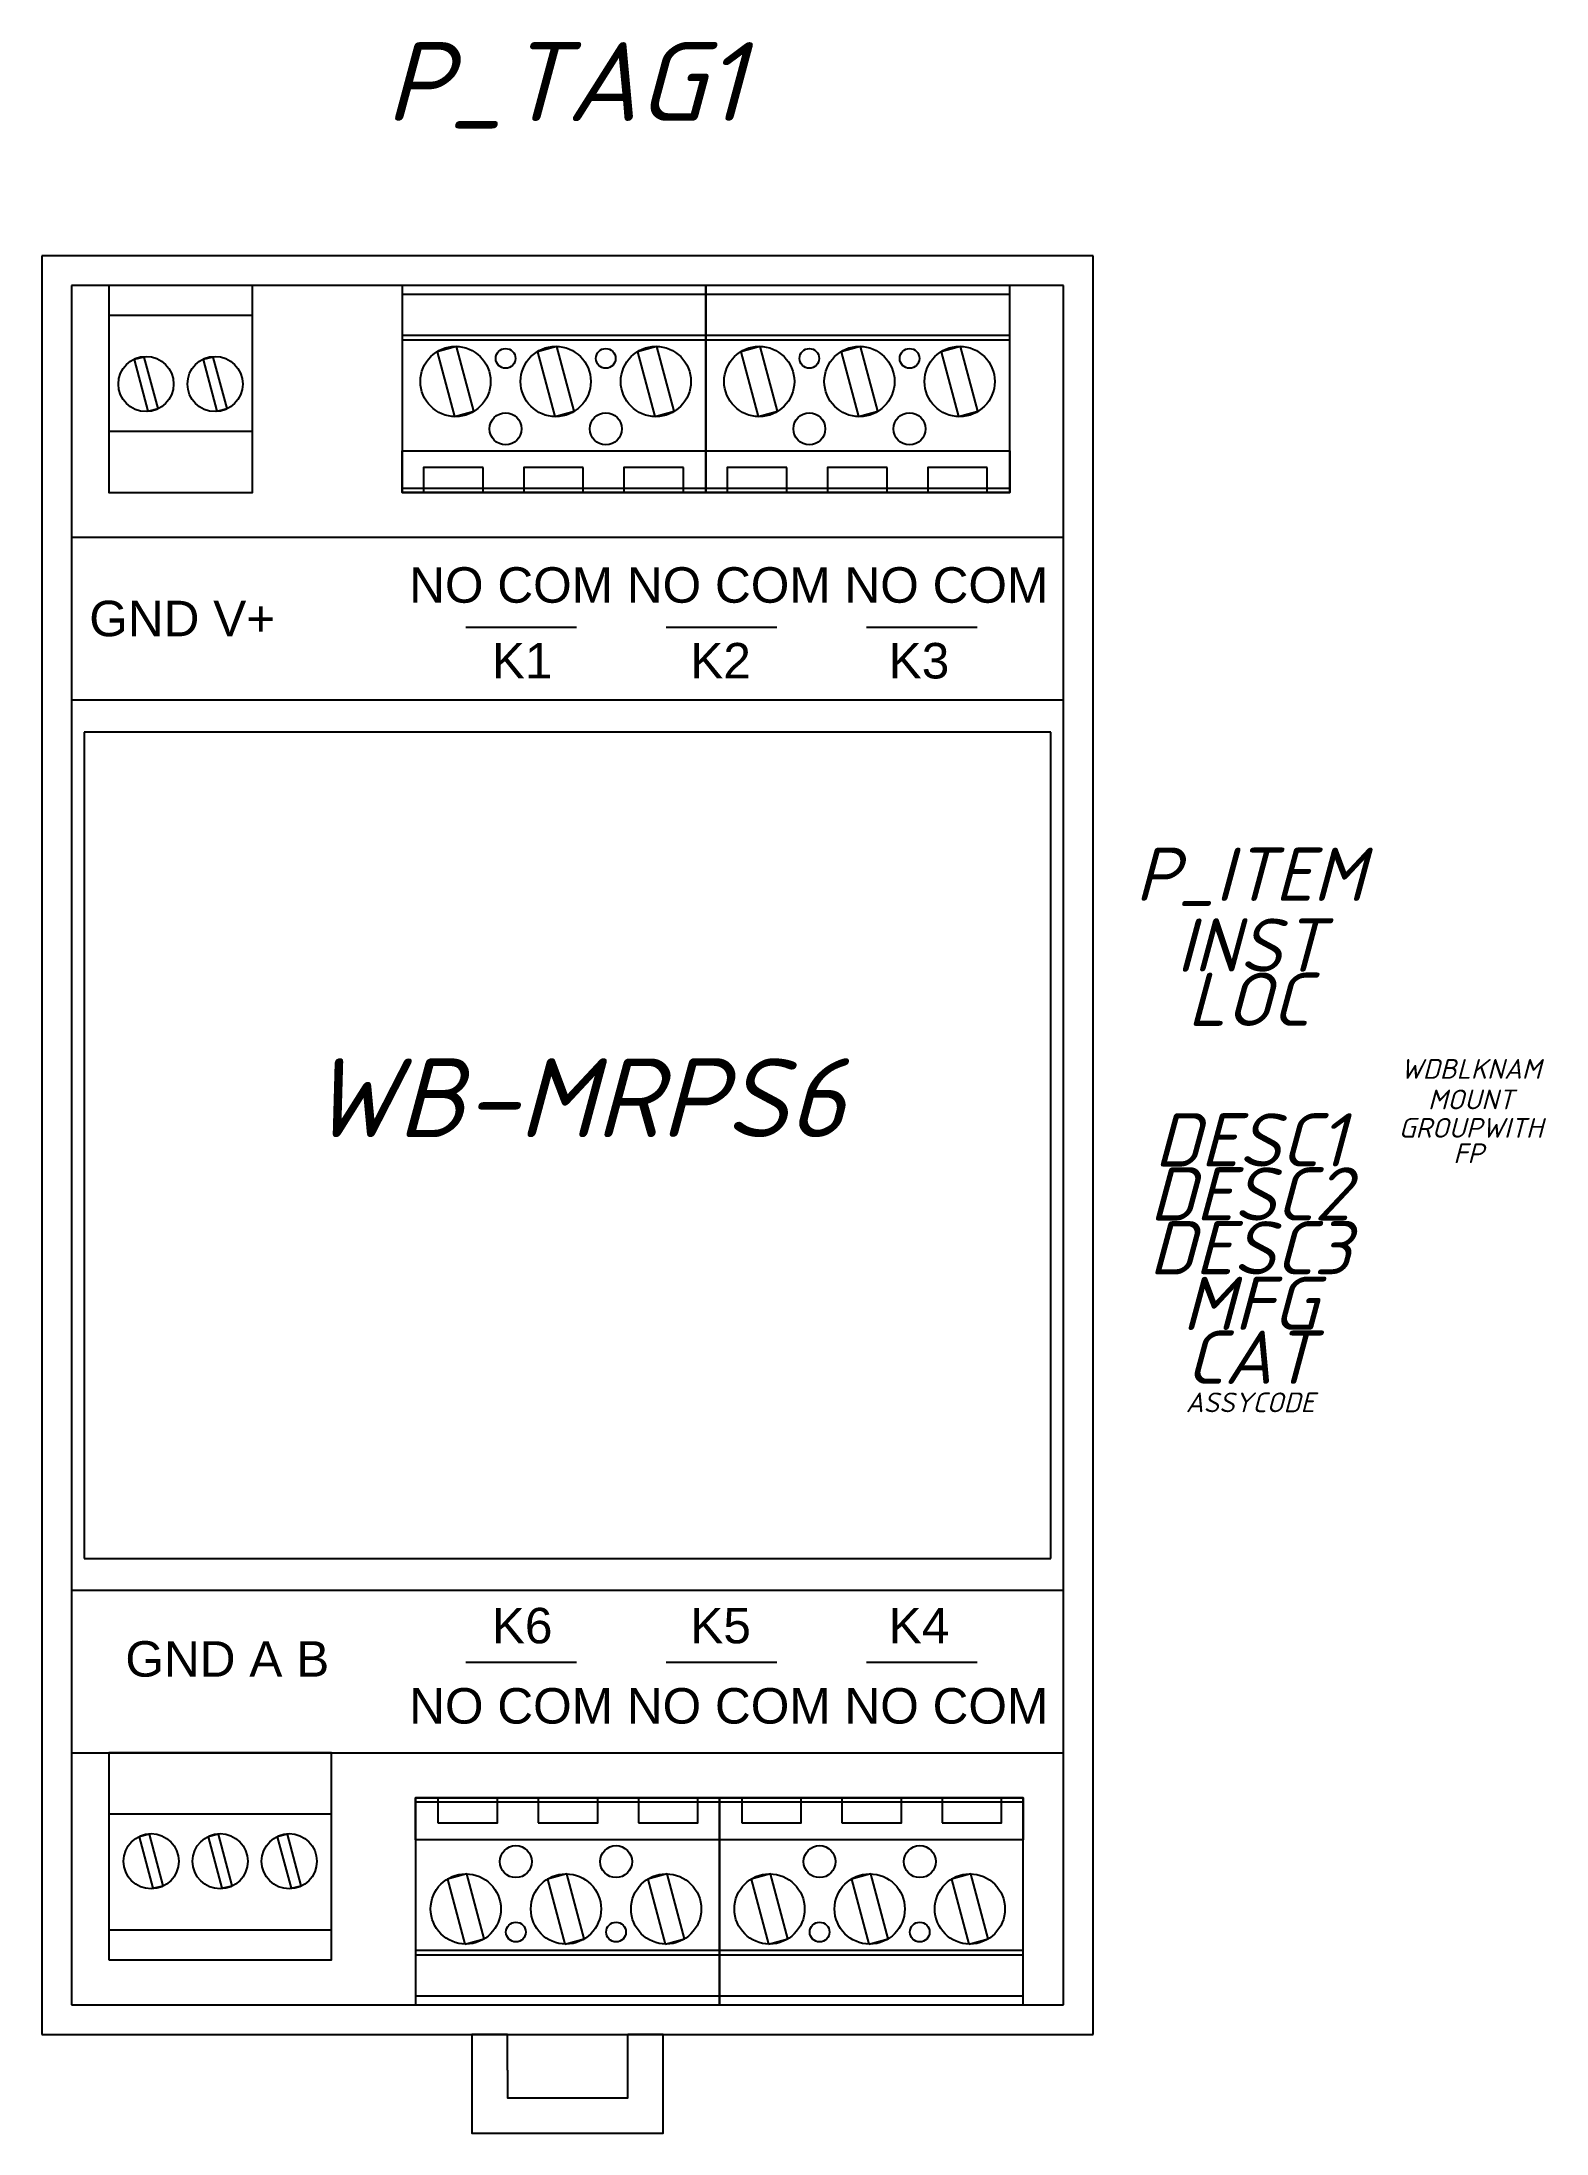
# Model space of a CAD drawing. Header units: millimetres. Extents: x 0 to 76, y -28 to 79.
import ezdxf
from ezdxf.enums import TextEntityAlignment as Align

# ---------------------------------------------------------------- set-up
doc = ezdxf.new("R2010")
doc.units = ezdxf.units.MM
doc.header["$LTSCALE"] = 6
doc.layers.add('Винты', color=8, linetype='Continuous')
doc.layers.add('Клеммники', color=125, linetype='Continuous')
doc.styles.add('WD_IEC', font='isocpeui.ttf', dxfattribs={"height": 2.5})
doc.styles.add('Подписи к клеммникам', font='arial.ttf', dxfattribs={"height": 1.8})

# ---------------------------------------------------------------- blocks, each defined once
blk = doc.blocks.new('*U10')
at = {"layer": 'Винты'}
blk.add_lwpolyline([(0.09, -1.37), (0.61, -1.24), (-0.09, 1.37), (-0.61, 1.24)], close=True, dxfattribs=at)
blk.add_circle((0, 0), 1.4, dxfattribs=at)
blk = doc.blocks.new('*U11')
at = {"layer": 'Клеммники', "color": 0, "linetype": 'ByBlock', "lineweight": -2, "transparency": 16777216}
for p in [(0, 0), (3.5, 0), (7, 0)]:
    blk.add_blockref('*U10', p, dxfattribs=at)
blk = doc.blocks.new('*U0')
at = {"layer": 'Винты'}
blk.add_lwpolyline([(-0.05, -1.78), (0.93, -1.51), (0.05, 1.78), (-0.93, 1.51)], close=True, dxfattribs=at)
blk.add_circle((0, 0), 1.78, dxfattribs=at)
blk = doc.blocks.new('*U1')
at = {"layer": 'Винты', "color": 0, "linetype": 'ByBlock', "lineweight": -2, "transparency": 16777216}
for p in [(0, 0), (5.08, 0), (10.16, 0)]:
    blk.add_blockref('*U0', p, dxfattribs=at)
blk = doc.blocks.new('*U2')
at = {"layer": 'Клеммники'}
blk.add_circle((0, 0), 0.81, dxfattribs=at)
blk = doc.blocks.new('*U3')
at = {"layer": 'Клеммники', "color": 0, "linetype": 'ByBlock', "lineweight": -2, "transparency": 16777216}
for p in [(0, 0), (5.08, 0)]:
    blk.add_blockref('*U2', p, dxfattribs=at)
blk = doc.blocks.new('*U4')
at = {"layer": 'Клеммники'}
blk.add_circle((0, 0), 0.5, dxfattribs=at)
blk = doc.blocks.new('*U5')
at = {"layer": 'Клеммники', "color": 0, "linetype": 'ByBlock', "lineweight": -2, "transparency": 16777216}
for p in [(0, 0), (5.08, 0)]:
    blk.add_blockref('*U4', p, dxfattribs=at)
blk = doc.blocks.new('*U6')
at = {"layer": 'Клеммники'}
blk.add_lwpolyline([(-1.51, -0.63), (1.51, -0.63), (1.51, 0.63), (-1.51, 0.63)], close=True, dxfattribs=at)
blk = doc.blocks.new('*U7')
at = {"layer": 'Клеммники', "color": 0, "linetype": 'ByBlock', "lineweight": -2, "transparency": 16777216}
for p in [(0, 0), (5.08, 0), (10.16, 0)]:
    blk.add_blockref('*U6', p, dxfattribs=at)
blk = doc.blocks.new('*U8')
at = {"layer": 'Винты'}
blk.add_lwpolyline([(0.09, -1.37), (0.61, -1.24), (-0.09, 1.37), (-0.61, 1.24)], close=True, dxfattribs=at)
blk.add_circle((0, 0), 1.4, dxfattribs=at)
blk = doc.blocks.new('*U9')
at = {"layer": 'Клеммники', "color": 0, "linetype": 'ByBlock', "lineweight": -2, "transparency": 16777216}
for p in [(0, 0), (3.5, 0)]:
    blk.add_blockref('*U8', p, dxfattribs=at)

msp = doc.modelspace()

# ---------------------------------------------------------------- linework, layer by layer
for p, q in [((53.4, 67.67), (0.1, 67.67)), ((0.1, 67.67), (0.1, -22.53)), ((53.4, -22.53), (53.4, 67.67)), ((51.9, 66.17), (1.6, 66.17)), ((1.6, 66.17), (1.6, -21.03)), ((51.9, -21.03), (51.9, 66.17)), ((51.9, 53.38), (1.6, 53.38)), ((53.4, -8.24), (53.4, 53.38)), ((21.59, 48.84), (27.21, 48.84)), ((31.75, 48.84), (37.37, 48.84)), ((41.9, 48.84), (47.52, 48.84)), ((51.9, 45.14), (1.6, 45.14)), ((51.25, 43.52), (2.25, 43.52)), ((2.25, 43.52), (2.25, 1.62)), ((51.25, 1.62), (51.25, 43.52)), ((2.25, 1.62), (51.25, 1.62)), ((1.6, 0), (51.9, 0)), ((53.4, 0), (53.4, 0)), ((21.59, -3.65), (27.21, -3.65)), ((31.75, -3.65), (37.37, -3.65)), ((41.9, -3.65), (47.52, -3.65)), ((1.6, -8.24), (51.9, -8.24)), ((1.6, -21.03), (51.9, -21.03)), ((0.1, -22.53), (53.4, -22.53)), ((23.7, -24.33), (23.7, -22.53)), ((29.8, -24.33), (29.8, -22.53))]:
    msp.add_line(p, q)
for points in [[(10.77, 66.17), (3.49, 66.17), (3.49, 55.67), (10.77, 55.67)], [(10.77, 66.17), (3.49, 66.17), (3.49, 64.67), (10.77, 64.67)], [(33.77, 66.17), (18.37, 66.17), (18.37, 65.72), (33.77, 65.72)], [(33.77, 66.17), (18.37, 66.17), (18.37, 63.65), (33.77, 63.65)], [(33.77, 66.17), (18.37, 66.17), (18.37, 63.41), (33.77, 63.41)], [(33.77, 66.17), (18.37, 66.17), (18.37, 55.67), (33.77, 55.67)], [(49.17, 66.17), (33.77, 66.17), (33.77, 65.72), (49.17, 65.72)], [(49.17, 66.17), (33.77, 66.17), (33.77, 63.65), (49.17, 63.65)], [(49.17, 66.17), (33.77, 66.17), (33.77, 63.41), (49.17, 63.41)], [(49.17, 66.17), (33.77, 66.17), (33.77, 55.67), (49.17, 55.67)], [(10.77, 58.77), (3.49, 58.77), (3.49, 55.67), (10.77, 55.67)], [(33.77, 55.67), (18.37, 55.67), (18.37, 57.79), (33.77, 57.79)], [(49.17, 55.67), (33.77, 55.67), (33.77, 57.79), (49.17, 57.79)], [(33.77, 55.67), (18.37, 55.67), (18.37, 55.89), (33.77, 55.89)], [(49.17, 55.67), (33.77, 55.67), (33.77, 55.89), (49.17, 55.89)], [(3.49, -18.74), (14.79, -18.74), (14.79, -8.24), (3.49, -8.24)], [(3.49, -11.34), (14.79, -11.34), (14.79, -8.24), (3.49, -8.24)], [(19.05, -10.53), (34.45, -10.53), (34.45, -12.65), (19.05, -12.65)], [(19.05, -21.03), (34.45, -21.03), (34.45, -10.53), (19.05, -10.53)], [(19.05, -10.53), (34.45, -10.53), (34.45, -10.75), (19.05, -10.75)], [(34.45, -10.53), (49.85, -10.53), (49.85, -12.65), (34.45, -12.65)], [(34.45, -21.03), (49.85, -21.03), (49.85, -10.53), (34.45, -10.53)], [(34.45, -10.53), (49.85, -10.53), (49.85, -10.75), (34.45, -10.75)], [(3.49, -18.74), (14.79, -18.74), (14.79, -17.24), (3.49, -17.24)], [(19.05, -21.03), (34.45, -21.03), (34.45, -18.27), (19.05, -18.27)], [(19.05, -21.03), (34.45, -21.03), (34.45, -18.51), (19.05, -18.51)], [(34.45, -21.03), (49.85, -21.03), (49.85, -18.27), (34.45, -18.27)], [(34.45, -21.03), (49.85, -21.03), (49.85, -18.51), (34.45, -18.51)], [(19.05, -21.03), (34.45, -21.03), (34.45, -20.58), (19.05, -20.58)], [(34.45, -21.03), (49.85, -21.03), (49.85, -20.58), (34.45, -20.58)]]:
    msp.add_lwpolyline(points, close=True)
for points in [[(0.1, 45.14), (0.1, 45.14), (0.1, 0)], [(23.7, -22.53), (21.9, -22.53), (21.9, -27.53), (31.6, -27.53), (31.6, -22.53), (29.8, -22.53)], [(23.7, -24.33), (23.7, -25.73), (29.8, -25.73), (29.8, -24.33)]]:
    msp.add_lwpolyline(points)

# ---------------------------------------------------------------- block references
at = {"rotation": 180}
for name, p in [('*U1', (31.23, 61.3)), ('*U5', (28.69, 62.47)), ('*U1', (46.63, 61.3)), ('*U5', (44.09, 62.47)), ('*U9', (8.88, 61.17)), ('*U3', (28.69, 58.9)), ('*U3', (44.09, 58.9)), ('*U7', (31.12, 56.3)), ('*U7', (46.52, 56.3))]:
    msp.add_blockref(name, p, dxfattribs=at)
for name, p in [('*U7', (21.69, -11.16)), ('*U7', (37.09, -11.16)), ('*U11', (5.64, -13.74)), ('*U3', (24.13, -13.76)), ('*U3', (39.53, -13.76)), ('*U1', (21.59, -16.16)), ('*U1', (36.99, -16.16)), ('*U5', (24.13, -17.33)), ('*U5', (39.53, -17.33))]:
    msp.add_blockref(name, p)

# ---------------------------------------------------------------- texts
at = {"style": 'Подписи к клеммникам'}
for s, p in [('NO COM NO COM NO COM', (18.72, 50.08)), ('GND V+', (2.5, 48.38)), ('      K1          K2          K3', (18.72, 46.24)), ('      K6          K5          K4', (18.72, -2.69)), ('GND A B', (4.33, -4.38)), ('NO COM NO COM NO COM', (18.72, -6.76))]:
    msp.add_text(s, height=1.8, dxfattribs=at).set_placement(p)
at = {"insert": (13.65, 26.98), "char_height": 4, "attachment_point": 1, "style": 'WD_IEC'}
msp.add_mtext_dynamic_manual_height_columns('WB-MRPS6', width=46.1154, gutter_width=12.5, heights=[0], dxfattribs=at)
at = {"style": 'WD_IEC'}
for tag, height, p in [('P_TAG1', 4, (26.61, 74.51)), ('DESC1', 2.7, (61.35, 21.49)), ('DESC2', 2.7, (61.35, 18.75)), ('DESC3', 2.7, (61.35, 16.02))]:
    msp.add_attdef(tag, text='', height=height, dxfattribs=at).set_placement(p, align=Align.CENTER)
for tag, text, height, flags, p in [('P_ITEM', '', 2.7, 1, (61.35, 34.96)), ('INST', '', 2.7, 1, (61.35, 31.37)), ('LOC', '', 2.7, 1, (61.28, 28.62)), ('WDBLKNAM', 'AM', 1, 1, (72.55, 25.94)), ('MOUNT', '', 1, 1, (72.55, 24.39)), ('GROUPWITH', '', 1, 1, (72.55, 22.95)), ('FP', '', 1, 1, (72.43, 21.66)), ('MFG', '', 2.7, 1, (61.35, 13.2)), ('CAT', '', 2.7, 1, (61.35, 10.47)), ('ASSYCODE', '', 1, 9, (61.36, 9.03))]:
    msp.add_attdef(tag, text=text, height=height, dxfattribs=dict(at, flags=flags)).set_placement(p, align=Align.CENTER)

doc.saveas('drawing.dxf')
